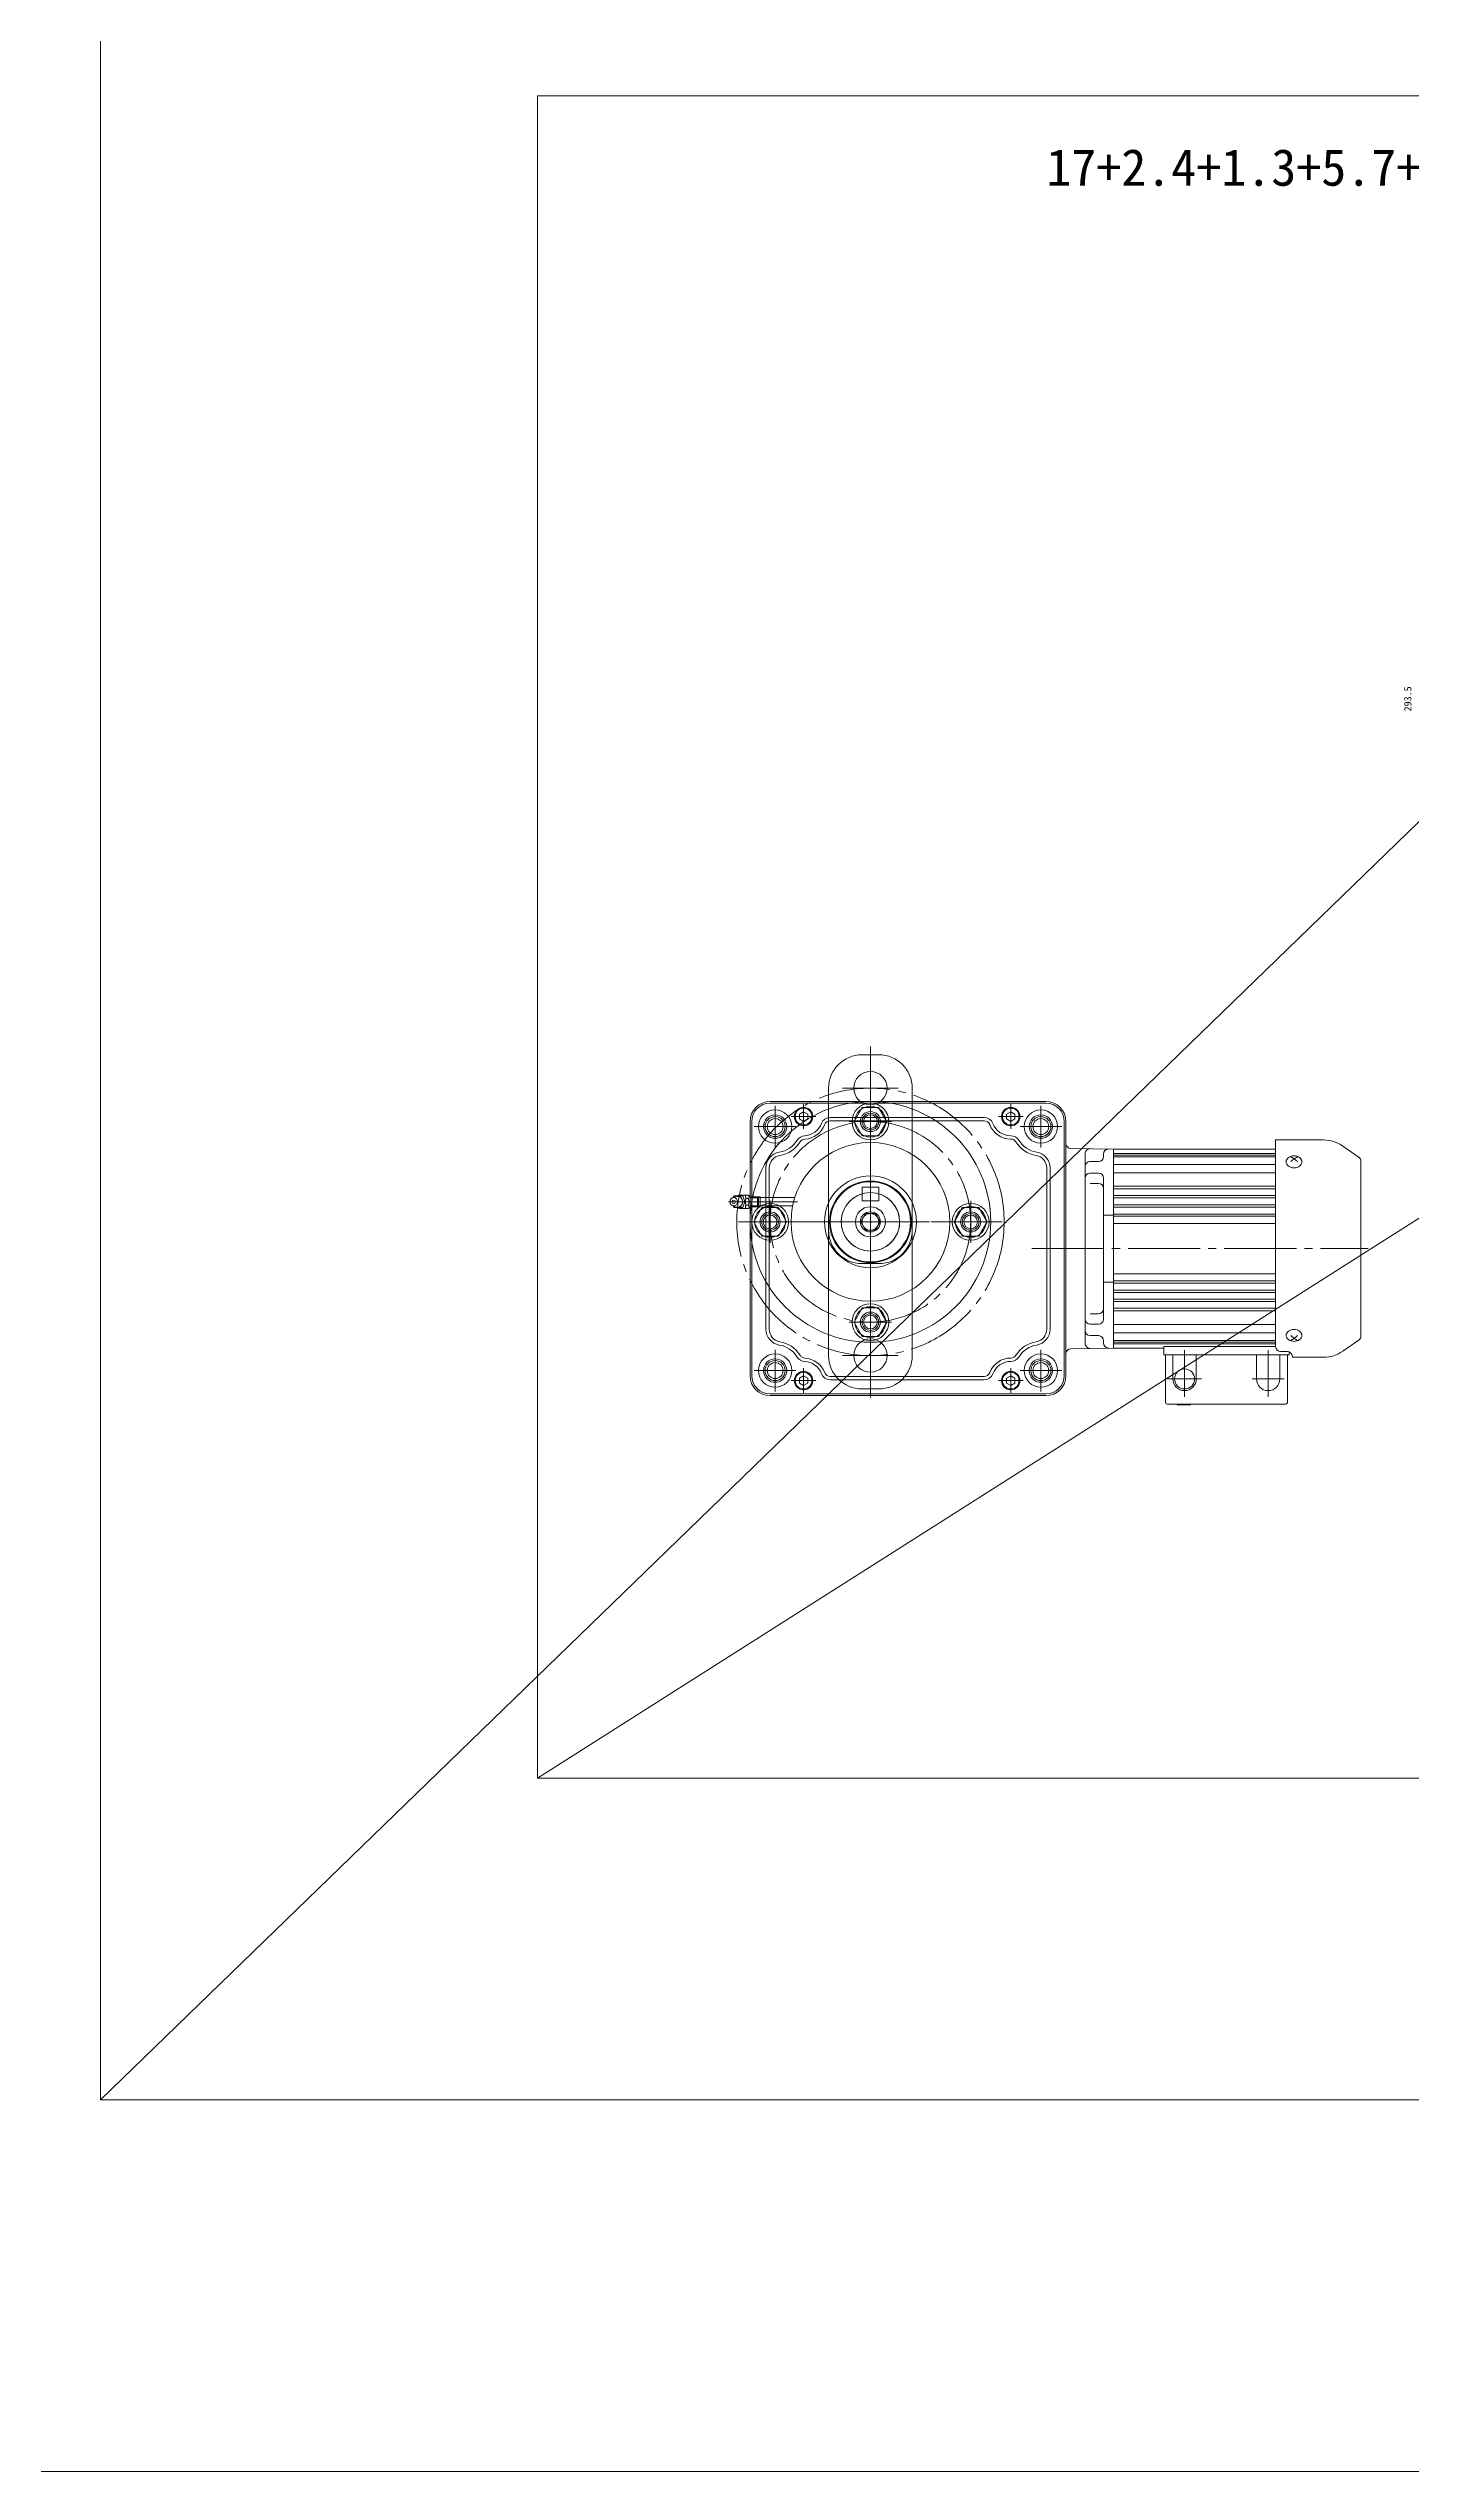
# Model space of a CAD drawing. Units: millimetres at full size. Extents: x -24503 to 24503, y -7436 to 7436.
# Drawn here: x -11715 to -10899, y -7436 to -5986 of the extents above; entities that cross this region are included whole.
import ezdxf
from ezdxf.enums import TextEntityAlignment as Align

# ---------------------------------------------------------------- set-up
doc = ezdxf.new("R2010")
doc.units = ezdxf.units.MM
doc.header["$LTSCALE"] = 4.8
doc.linetypes.add('CHAIN2', pattern=[12, 9, -1, 1, -1])
for name, color, linetype, lineweight in [('0-2_08_DIM', 3, 'Continuous', 9), ('0-4_0', 2, 'Continuous', 9), ('0-6_05_CENTER', 2, 'CHAIN2', 9), ('0-7_04_HIDDEN', 7, 'Continuous', 9), ('0-8_10_DRAFT', 1, 'Continuous', 9)]:
    doc.layers.add(name, color=color, linetype=linetype, lineweight=lineweight)
doc.styles.add('ＭＳ ゴシック', font='')
doc.styles.get('ＭＳ ゴシック').set_extended_font_data('MS Gothic')

# ---------------------------------------------------------------- blocks, each defined once
blk = doc.blocks.new('B-M6Fc_1_1_1')
at = {"layer": '0-4_0'}
for p, q in [((-4.042, 5.783), (-4.042, 2.341)), ((-4.041, 2.341), (-4.041, 1.041)), ((-4.041, 1.041), (-3, 0)), ((-2.078, 5.154), (-3.505, 5.701)), ((0, 3.095), (-3.504, 4.438)), ((-2.504, 10.044), (-3.5, 9.531)), ((-3.5, 4.437), (-3.5, 9.531)), ((-2.441, 10.237), (-3.047, 8.66)), ((-2.021, 2.341), (-2.021, 1.041)), ((0, 4.357), (-0.23, 4.445)), ((0, 4.357), (0.23, 4.445)), ((0, 3.095), (3.504, 4.438)), ((2.021, 2.341), (2.021, 1.041)), ((2.078, 5.154), (3.505, 5.701)), ((2.441, 10.237), (3.047, 8.66)), ((2.504, 10.044), (3.5, 9.531)), ((3, 0), (4.041, 1.041)), ((3.5, 4.437), (3.5, 9.531)), ((4.041, 5.783), (4.041, 2.341)), ((4.041, 2.341), (4.041, 1.041))]:
    blk.add_line(p, q, dxfattribs=at)
at = {"layer": '0-4_0', "linetype": 'CHAIN2'}
blk.add_line((0, -5), (0, 12.834), dxfattribs=at)
at = {"layer": '0-4_0'}
for centre, radius, start, end in [((-0.042, 5.783), 4, 149.84175, 180.00002), ((-3.031, 1.432), 1.359, 41.98509, 138.01503), ((-3.031, 1.951), 1.359, 221.98497, 318.01491), ((0, -1.971), 4.762, 64.89106, 115.1089), ((0, 5.353), 4.762, 244.8911, 295.10894), ((3.031, 1.432), 1.359, 41.9851, 138.01486), ((3.031, 1.951), 1.359, 221.98515, 318.01491), ((0.041, 5.783), 4, 359.99998, 30.15825)]:
    blk.add_arc(centre, radius, start, end, dxfattribs=at)
blk.add_ellipse((0, 7.555), major_axis=(-3.258, 0), ratio=0.956841, start_param=5.92113206, end_param=9.78683121, dxfattribs=at)
for major_axis, ratio in [((-2.494, 0), 0.889137), ((-1.05, 0), 0.922851)]:
    blk.add_ellipse((0, 9.783), major_axis=major_axis, ratio=ratio, dxfattribs=at)
at = {"layer": '0-8_10_DRAFT'}
for p, q in [((-3, 0), (-3, -4.458)), ((-3, 0), (3, 0)), ((3, 0), (3, -4.458)), ((-2.459, -1), (-3, -0.062)), ((-3, -1), (3, -1)), ((-3, -4.458), (3, -4.458)), ((-3, -4.458), (-2.459, -5)), ((-2.459, -1), (-2.459, -5)), ((-2.459, -5), (2.459, -5)), ((2.459, -1), (3, -0.062)), ((2.459, -1), (2.459, -5)), ((2.459, -5), (3, -4.458))]:
    blk.add_line(p, q, dxfattribs=at)
blk = doc.blocks.new('A$C40332C96_1_1_1')
at = {"layer": '0-6_05_CENTER'}
for p, q in [((0, 78.878), (0, -78.878)), ((-78.878, 0), (78.878, 0))]:
    blk.add_line(p, q, dxfattribs=at)
blk.add_circle((0, 0), 60, dxfattribs=at)
at = {"layer": '0-7_04_HIDDEN'}
for centre, radius in [((0, 0), 72), ((0, 60), 6), ((0, 0), 27.5), ((0, 0), 24.5), ((-60, 0), 6), ((60, 0), 6), ((0, -60), 6)]:
    blk.add_circle(centre, radius, dxfattribs=at)
blk = doc.blocks.new('A$C491655AE_1_1_1_1_1')
at = {"layer": '0-7_04_HIDDEN', "linetype": 'CHAIN2'}
for p, q in [((-12.636, 0), (12.636, 0)), ((0, -12.636), (0, 12.636))]:
    blk.add_line(p, q, dxfattribs=at)
at = {"layer": '0-7_04_HIDDEN'}
blk.add_lwpolyline([(4.908, -8.5), (-4.908, -8.5), (-9.815, 0), (-4.908, 8.5), (4.908, 8.5), (9.815, 0)], close=True, dxfattribs=at)
for radius in [11, 9.25]:
    blk.add_circle((0, 0), radius, dxfattribs=at)
at = {"layer": '0-8_10_DRAFT', "style": 'ＭＳ ゴシック', "width": 1.9}
blk.add_text('BT-M10', height=0.2199, dxfattribs=at).set_placement((-0.704, -0.537), align=Align.BOTTOM_LEFT)
blk = doc.blocks.new('A$C35045EA2_1_1_1')
at = {"layer": '0-4_0', "color": 134, "linetype": 'CHAIN2'}
for p, q in [((-12, 0), (12, 0)), ((0, -12), (0, 12))]:
    blk.add_line(p, q, dxfattribs=at)
at = {"layer": '0-4_0', "color": 134}
blk.add_lwpolyline([(2.887, -5), (-2.887, -5), (-5.773, 0), (-2.887, 5), (2.887, 5), (5.773, 0)], close=True, dxfattribs=at)
blk.add_circle((0, 0), 9, dxfattribs=at)
at = {"layer": '0-8_10_DRAFT', "style": 'ＭＳ ゴシック', "width": 2}
blk.add_text('CS-M12', height=0.2199, dxfattribs=at).set_placement((-0.698, -0.465), align=Align.BOTTOM_LEFT)
blk = doc.blocks.new('A$C5BCE4C76_1_1_1')
at = {"layer": '0-6_05_CENTER'}
for p, q in [((0, 105), (0, -105)), ((-16.631, 80), (16.631, 80)), ((-34, 0), (34, 0)), ((-16.631, -80), (16.631, -80))]:
    blk.add_line(p, q, dxfattribs=at)
at = {"layer": '0-7_04_HIDDEN'}
for p, q in [((5, 100), (-5, 100)), ((-25, 80), (-25, -80)), ((25, -80), (25, 80)), ((-25, 0), (-25, -5)), ((25, -5), (25, 0)), ((-5, -25), (5, -25)), ((-5, -100), (5, -100))]:
    blk.add_line(p, q, dxfattribs=at)
blk.add_lwpolyline([(-5, 16.771), (-5, 12.5), (5, 12.5), (5, 16.771)], dxfattribs=at)
for centre, radius in [((0, 80), 10), ((0, 0), 17.5), ((0, 0), 6), ((0, 0), 5), ((0, -80), 10)]:
    blk.add_circle(centre, radius, dxfattribs=at)
for centre, start, end in [((-5, 80), 90, 180), ((5, 80), 0, 90), ((-5, -5), 180, 270), ((5, -5), 270, 0), ((-5, -80), 180, 270), ((5, -80), 270, 0)]:
    blk.add_arc(centre, 20, start, end, dxfattribs=at)
blk = doc.blocks.new('GM-SHYF-RH 0.4kW、1／160、＊＊V、60Hza_1_1_1')
at = {"layer": '0-4_0'}
for p, q in [((-117, 60), (-117, -92)), ((-116, 60), (-116, -92)), ((60, 72), (-105, 72)), ((60, 71), (-105, 71)), ((-84, 65.886), (-86.5, 64.443)), ((-86.5, 61.556), (-86.5, 64.443)), ((-84, 60.113), (-86.5, 61.556)), ((-84, 65.886), (-81.5, 64.443)), ((-81.5, 61.556), (-84, 60.113)), ((-81.5, 64.443), (-81.5, 61.556)), ((-68.094, 62.5), (24.094, 62.5)), ((24.094, 60.5), (-68.094, 60.5)), ((40, 65.886), (37.5, 64.443)), ((37.5, 61.556), (37.5, 64.443)), ((40, 60.113), (37.5, 61.556)), ((40, 65.886), (42.5, 64.443)), ((42.5, 61.556), (40, 60.113)), ((42.5, 64.443), (42.5, 61.556)), ((71, -92), (71, 60)), ((72, -92), (72, 60)), ((-282.666, 45.383), (-292.392, 38.573)), ((-242.5, 49), (-271.194, 49)), ((-242.5, -16), (-242.5, 49)), ((-242.5, 43.5), (-145.5, 43.5)), ((-175.5, 43.5), (-145.5, 43.5)), ((-145.5, 43.483), (-119.948, 43.937)), ((-145.5, -16), (-145.5, 43.5)), ((-145.5, 43.5), (-145.5, -16)), ((-293.5, -16), (-293.5, 36.443)), ((-255.5, 38.916), (-253.5, 37.74)), ((-253.5, 37.74), (-255.5, 36.088)), ((-242.5, 41), (-145.5, 41)), ((-242.5, 40), (-145.5, 40)), ((-242.5, 39), (-145.5, 39)), ((-242.5, 34.316), (-145.5, 34.316)), ((-242.5, 29.366), (-145.5, 29.366)), ((-139.5, 39.5), (-139.5, 40.5)), ((-139.5, 39.5), (-139.5, 39.096)), ((-136.5, 36.096), (-131.5, 36.096)), ((-136.5, 29.185), (-131.5, 29.185)), ((-128.5, -72.739), (-128.5, 40.739)), ((-117, 19.446), (-117, 33.227)), ((-107.5, -64.322), (-107.5, 32.322)), ((-105.5, 32.322), (-105.5, -64.322)), ((60.5, -64.322), (60.5, 32.322)), ((62.5, 32.322), (62.5, -64.322)), ((-242.5, 21.319), (-145.5, 21.319)), ((-242.5, 19.715), (-145.5, 19.715)), ((-242.5, 15.751), (-145.5, 15.751)), ((-139.5, 26.185), (-139.5, -16)), ((-136.5, 23.001), (-131.5, 23.001)), ((5, 16.771), (5, 20.8)), ((-242.5, 14.283), (-145.5, 14.283)), ((-242.5, 10.192), (-145.5, 10.192)), ((-242.5, 8.83), (-145.5, 8.83)), ((-242.5, 4.64), (-145.5, 4.64)), ((-242.5, 3.373), (-145.5, 3.373)), ((-145.5, 4), (-139.5, 4)), ((-242.5, -1), (-145.5, -1)), ((-293.5, -16), (-293.5, -68.443)), ((-242.5, -16), (-242.5, -74.619)), ((-145.5, -16), (-145.5, -75.5)), ((-145.5, -75.5), (-145.5, -16)), ((-139.5, -58.185), (-139.5, -16)), ((-242.5, -31), (-145.5, -31)), ((-242.5, -35.373), (-145.5, -35.373)), ((-242.5, -36.639), (-145.5, -36.639)), ((-242.5, -40.83), (-145.5, -40.83)), ((-242.5, -42.192), (-145.5, -42.192)), ((-145.5, -36), (-139.5, -36)), ((-242.5, -46.282), (-145.5, -46.282)), ((-242.5, -47.751), (-145.5, -47.751)), ((-242.5, -51.714), (-145.5, -51.714)), ((-242.5, -53.319), (-145.5, -53.319)), ((-136.5, -55.001), (-131.5, -55.001)), ((-117, -51.446), (-117, -65.226)), ((-282.666, -77.383), (-292.392, -70.573)), ((-253.5, -69.74), (-255.5, -68.087)), ((-255.5, -70.916), (-253.5, -69.74)), ((-242.5, -61.366), (-145.5, -61.366)), ((-242.5, -66.315), (-145.5, -66.315)), ((-242.5, -71), (-145.5, -71)), ((-242.5, -72), (-145.5, -72)), ((-139.5, -71.5), (-139.5, -71.096)), ((-139.5, -71.5), (-139.5, -71.096)), ((-139.5, -71.5), (-139.5, -72.5)), ((-136.5, -61.185), (-131.5, -61.185)), ((-136.5, -68.096), (-131.5, -68.096)), ((-252.5, -81), (-271.194, -81)), ((-252.5, -81), (-252.5, -80.619)), ((-250.5, -79.5), (-250.5, -77.791)), ((-175.5, -79.5), (-250.5, -79.5)), ((-249.5, -77.619), (-245.5, -77.619)), ((-249.5, -108), (-249.5, -79.5)), ((-245, -79.5), (-245, -94)), ((-242.5, -73), (-145.5, -73)), ((-175.5, -74.5), (-242.5, -74.5)), ((-231, -79.5), (-231, -94)), ((-195, -79.5), (-195, -94)), ((-181, -79.5), (-181, -94)), ((-176.5, -108), (-176.5, -79.5)), ((-175.5, -79.5), (-175.5, -74.5)), ((-175.5, -75.5), (-145.5, -75.5)), ((-145.5, -75.482), (-119.948, -75.937)), ((-84, -92.114), (-86.5, -93.557)), ((-86.5, -96.444), (-86.5, -93.557)), ((-84, -97.887), (-86.5, -96.444)), ((-84, -92.114), (-81.5, -93.557)), ((-81.5, -96.444), (-84, -97.887)), ((-81.5, -93.557), (-81.5, -96.444)), ((-68.094, -92.5), (24.094, -92.5)), ((24.094, -94.5), (-68.094, -94.5)), ((40, -92.114), (37.5, -93.557)), ((37.5, -96.444), (37.5, -93.557)), ((40, -97.887), (37.5, -96.444)), ((40, -92.114), (42.5, -93.557)), ((42.5, -96.444), (40, -97.887)), ((42.5, -93.557), (42.5, -96.444)), ((-177.5, -109), (-248.5, -109)), ((-191.5, -109), (-191.5, -109.5)), ((-183.5, -109.5), (-191.5, -109.5)), ((-186, -109), (-186, -109.5)), ((-183.5, -109), (-183.5, -109.5)), ((-105, -103), (60, -103)), ((-105, -104), (60, -104))]:
    blk.add_line(p, q, dxfattribs=at)
at = {"layer": '0-4_0', "linetype": 'CHAIN2'}
for p, q in [((-102, 69.465), (-102, 44.535)), ((-76.615, 63), (-91.385, 63)), ((-84, 70.384), (-84, 55.615)), ((0, 65.361), (0, -65.361)), ((47.385, 63), (32.615, 63)), ((40, 70.384), (40, 55.615)), ((57, 69.465), (57, 44.535)), ((-89.535, 57), (-114.465, 57)), ((69.465, 57), (44.535, 57)), ((65.361, 0), (-65.361, 0)), ((-96.56, -16), (-297.811, -16)), ((-238, -76.716), (-238, -104.695)), ((-188, -76.716), (-188, -104.695)), ((-102, -76.535), (-102, -101.465)), ((57, -76.535), (57, -101.465)), ((-247.595, -94), (-228.406, -94)), ((-198.187, -94), (-177.813, -94)), ((-89.535, -89), (-114.465, -89)), ((-76.615, -95), (-91.385, -95)), ((-84, -87.616), (-84, -102.385)), ((47.385, -95), (32.615, -95)), ((40, -87.616), (40, -102.385)), ((69.465, -89), (44.535, -89))]:
    blk.add_line(p, q, dxfattribs=at)
at = {"layer": '0-4_0'}
for points in [[(-248.8, 35.924), (-248.891, 36.627), (-249.158, 37.303), (-249.592, 37.926), (-250.177, 38.472), (-250.889, 38.92), (-251.702, 39.253), (-252.583, 39.458), (-253.5, 39.527), (-254.417, 39.458), (-255.299, 39.253), (-256.111, 38.92), (-256.824, 38.472), (-257.408, 37.926), (-257.842, 37.303), (-258.11, 36.627), (-258.2, 35.924), (-258.11, 35.221), (-257.842, 34.545), (-257.408, 33.922), (-256.824, 33.376), (-256.111, 32.928), (-255.299, 32.595), (-254.417, 32.39), (-253.5, 32.32), (-252.583, 32.39), (-251.702, 32.595), (-250.889, 32.928), (-250.177, 33.376), (-249.592, 33.922), (-249.158, 34.545), (-248.891, 35.221)], [(-248.8, -67.923), (-248.891, -67.22), (-249.158, -66.544), (-249.592, -65.922), (-250.177, -65.375), (-250.889, -64.927), (-251.702, -64.594), (-252.583, -64.389), (-253.5, -64.32), (-254.417, -64.389), (-255.299, -64.594), (-256.111, -64.927), (-256.824, -65.375), (-257.408, -65.922), (-257.842, -66.544), (-258.11, -67.22), (-258.2, -67.923), (-258.11, -68.626), (-257.842, -69.302), (-257.408, -69.925), (-256.824, -70.471), (-256.111, -70.919), (-255.299, -71.252), (-254.417, -71.457), (-253.5, -71.527), (-252.583, -71.457), (-251.702, -71.252), (-250.889, -70.919), (-250.177, -70.471), (-249.592, -69.925), (-249.158, -69.302), (-248.891, -68.626)]]:
    blk.add_lwpolyline(points, close=True, dxfattribs=at)
for points in [[(-251.5, 38.916), (-253.5, 37.74), (-251.5, 36.088)], [(-5, 16.771), (-5, 20.8), (5, 20.8)], [(-251.5, -70.916), (-253.5, -69.74), (-251.5, -68.087)]]:
    blk.add_lwpolyline(points, dxfattribs=at)
for centre, radius in [((-102, 57), 10), ((-102, 57), 7), ((-84, 63), 5.5), ((-84, 63), 5), ((40, 63), 5.5), ((40, 63), 5), ((57, 57), 10), ((57, 57), 7), ((0, 0), 47.5), ((0, 0), 24), ((-102, -89), 10), ((-102, -89), 7), ((57, -89), 10), ((57, -89), 7), ((-188, -94), 6), ((-84, -95), 5.5), ((-84, -95), 5), ((40, -95), 5.5), ((40, -95), 5)]:
    blk.add_circle(centre, radius, dxfattribs=at)
for centre, radius, start, end in [((-105, 60), 12, 90, 180), ((-105, 60), 11, 90, 180), ((-84, 63), 13.5, 269.62489, 339.3338), ((-84, 63), 11.5, 269.62489, 339.3338), ((-68.094, 57), 5.5, 90, 159.3338), ((-68.094, 57), 3.5, 90, 159.3338), ((24.094, 57), 5.5, 20.6662, 90), ((24.094, 57), 3.5, 20.6662, 90), ((40, 63), 13.5, 200.6662, 266.95528), ((40, 63), 11.5, 200.6662, 266.95528), ((60, 60), 12, 0, 90), ((60, 60), 11, 0, 90), ((-271.194, 29), 20, 90, 125), ((-142.5, 40.5), 3, 0, 90), ((-131.5, 40.739), 3, 0, 90.98117), ((-120, 46.937), 3, 271, 0), ((-102, 57), 15.5, 279.2069, 328.41203), ((-102, 57), 17.5, 279.2069, 328.41203), ((-84.111, 46), 5.5, 89.62489, 148.41203), ((-84.111, 46), 3.5, 89.62489, 148.41203), ((39.097, 46.024), 3.5, 31.5123, 86.95528), ((39.097, 46.024), 5.5, 31.5123, 86.95528), ((57, 57), 17.5, 211.5123, 260.7931), ((57, 57), 15.5, 211.5123, 260.7931), ((-290.9, 36.443), 2.6, 125, 180), ((-136.5, 39.096), 3, 180, 270), ((-136.5, 26.185), 3, 90, 180), ((-131.5, 33.096), 3, 0, 90), ((-131.5, 26.185), 3, 0, 90), ((-98, 32.322), 9.5, 99.2069, 180), ((-98, 32.322), 7.5, 99.2069, 180), ((53, 32.322), 7.5, 0, 80.7931), ((53, 32.322), 9.5, 0, 80.7931), ((-136.5, 20.001), 3, 90, 180), ((0, 0), 17.5, 106.60155, 73.39845), ((-136.5, -52.001), 3, 180, 270), ((-290.9, -68.443), 2.6, 180, 235), ((-136.5, -58.185), 3, 180, 270), ((-136.5, -71.096), 3, 90, 180), ((-131.5, -58.185), 3, 270, 0), ((-131.5, -65.096), 3, 270, 0), ((-98, -64.322), 9.5, 180, 260.7931), ((-98, -64.322), 7.5, 180, 260.7931), ((-102, -89), 17.5, 31.58598, 80.7931), ((57, -89), 17.5, 99.2069, 148.48976), ((53, -64.322), 7.5, 279.2069, 0), ((53, -64.322), 9.5, 279.2069, 0), ((-271.194, -61), 20, 235, 270), ((-249.5, -80.619), 3, 90, 180), ((-245.5, -74.619), 3, 270, 0), ((-142.5, -72.5), 3, 270, 0), ((-131.5, -72.739), 3, 269.01883, 0), ((-120, -78.937), 3, 0, 89), ((-102, -89), 15.5, 31.58598, 80.7931), ((-84.111, -78.001), 5.5, 211.58598, 270.37383), ((-84.111, -78.001), 3.5, 211.58598, 270.37383), ((-84, -95), 13.5, 20.66844, 90.37383), ((-84, -95), 11.5, 20.66844, 90.37383), ((40, -95), 13.5, 93.04605, 159.33156), ((40, -95), 11.5, 93.04605, 159.33156), ((39.097, -78.024), 3.5, 273.04605, 328.48976), ((39.097, -78.024), 5.5, 273.04605, 328.48976), ((57, -89), 15.5, 99.2069, 148.48976), ((-238, -94), 7, 180, 0), ((-188, -94), 7, 180, 0), ((-105, -92), 12, 180, 270), ((-105, -92), 11, 180, 270), ((-68.094, -89), 5.5, 200.66844, 270), ((-68.094, -89), 3.5, 200.66844, 270), ((24.094, -89), 3.5, 270, 339.33156), ((24.094, -89), 5.5, 270, 339.33156), ((60, -92), 11, 270, 0), ((60, -92), 12, 270, 0), ((-248.5, -108), 1, 180, 270), ((-177.5, -108), 1, 270, 0)]:
    blk.add_arc(centre, radius, start, end, dxfattribs=at)
blk = doc.blocks.new('M12Tz_1_1_1')
at = {"layer": '0-4_0', "color": 134}
for radius in [6, 4.75]:
    blk.add_circle((0, 0), radius, dxfattribs=at)
at = {"layer": '0-6_05_CENTER'}
for p, q in [((10.332, 0), (-10.332, 0)), ((0, -10.332), (0, 10.332))]:
    blk.add_line(p, q, dxfattribs=at)
blk = doc.blocks.new('A$C6E415A49_1_1_1')
at = {"layer": '0-4_0', "color": 134}
for p, q in [((-72, -92), (-72, 60)), ((-60, 72), (105, 72)), ((117, 60), (117, -92)), ((105, -104), (-60, -104))]:
    blk.add_line(p, q, dxfattribs=at)
for centre, radius in [((0, 60), 5), ((0, 60), 4.1), ((0, 0), 47.5), ((-60, 0), 5), ((-60, 0), 4.1), ((60, 0), 5), ((60, 0), 4.1), ((0, -60), 5), ((0, -60), 4.1)]:
    blk.add_circle(centre, radius, dxfattribs=at)
for centre, start, end in [((-60, 60), 90, 180), ((105, 60), 0, 90), ((-60, -92), 180, 270), ((105, -92), 270, 0)]:
    blk.add_arc(centre, 12, start, end, dxfattribs=at)
at = {"layer": '0-6_05_CENTER'}
for p, q in [((0, 69), (0, -69)), ((-74.248, 12), (-43.677, 12)), ((-69, 0), (69, 0))]:
    blk.add_line(p, q, dxfattribs=at)
blk.add_circle((0, 0), 60, dxfattribs=at)
at = {"layer": '0-7_04_HIDDEN'}
for p, q in [((-72, 15), (-66, 15)), ((-72, 14.5), (-45.233, 14.5)), ((-66, 15), (-66, 9)), ((-72, 9.5), (-46.54, 9.5)), ((-72, 9), (-66, 9))]:
    blk.add_line(p, q, dxfattribs=at)
at = {"layer": '0-4_0'}
for p in [(-57, 57), (102, 57), (-57, -89), (102, -89)]:
    blk.add_blockref('M12Tz_1_1_1', p, dxfattribs=at)

msp = doc.modelspace()

# ---------------------------------------------------------------- linework, layer by layer
at = {"layer": '0-4_0', "color": 3}
for p, q in [((-9687.211, -5277.588), (-11683.73, -7213.135)), ((-9837.837, -6013.955), (-11422.149, -7020.643))]:
    msp.add_line(p, q, dxfattribs=at)
for points in [[(-15265.528, -187.343), (-7678.622, -187.343), (-7678.622, -7435.523), (-15265.528, -7435.523)], [(-11683.73, -7213.135), (-9687.211, -7213.135), (-9687.211, -5277.588), (-11683.73, -5277.588)], [(-11422.149, -7020.643), (-9837.837, -7020.643), (-9837.837, -6013.955), (-11422.149, -6013.955)]]:
    msp.add_lwpolyline(points, close=True, dxfattribs=at)
at = {"layer": '0-6_05_CENTER'}
msp.add_circle((-11222.928, -6687.761), 80, dxfattribs=at)

# ---------------------------------------------------------------- block references
at = {"layer": '0-4_0'}
for name in ['A$C6E415A49_1_1_1', 'A$C35045EA2_1_1_1']:
    msp.add_blockref(name, (-11222.928, -6687.761), dxfattribs=at)
at = {"layer": '0-4_0', "xscale": -1}
msp.add_blockref('GM-SHYF-RH 0.4kW、1／160、＊＊V、60Hza_1_1_1', (-11222.928, -6687.761), dxfattribs=at)
at = {"layer": '0-4_0', "rotation": 90}
msp.add_blockref('B-M6Fc_1_1_1', (-11294.928, -6675.761), dxfattribs=at)
at = {"layer": '0-7_04_HIDDEN'}
for name in ['A$C5BCE4C76_1_1_1', 'A$C40332C96_1_1_1']:
    msp.add_blockref(name, (-11222.928, -6687.761), dxfattribs=at)
at = {"layer": '0-7_04_HIDDEN', "rotation": 180}
for p in [(-11222.928, -6627.761), (-11282.928, -6687.761), (-11162.928, -6687.761), (-11222.928, -6747.761)]:
    msp.add_blockref('A$C491655AE_1_1_1_1_1', p, dxfattribs=at)

# ---------------------------------------------------------------- texts
at = {"layer": '0-2_08_DIM', "style": 'ＭＳ ゴシック'}
msp.add_text('293.5', height=4.399, rotation=90, dxfattribs=at).set_placement((-10897.865, -6382.307), align=Align.BOTTOM_LEFT)
at = {"layer": '0-4_0', "color": 4, "style": 'ＭＳ ゴシック'}
msp.add_text('17+2.4+1.3+5.7+0.6=27.0kg+α=30kg', height=21.99, dxfattribs=at).set_placement((-11117.679, -6074.39), align=Align.BOTTOM_LEFT)

doc.saveas('drawing.dxf')
